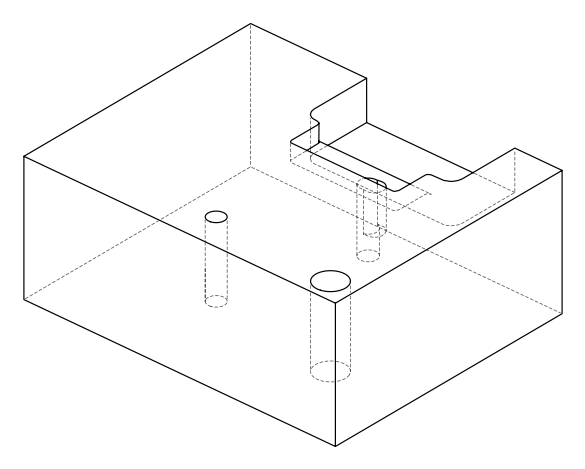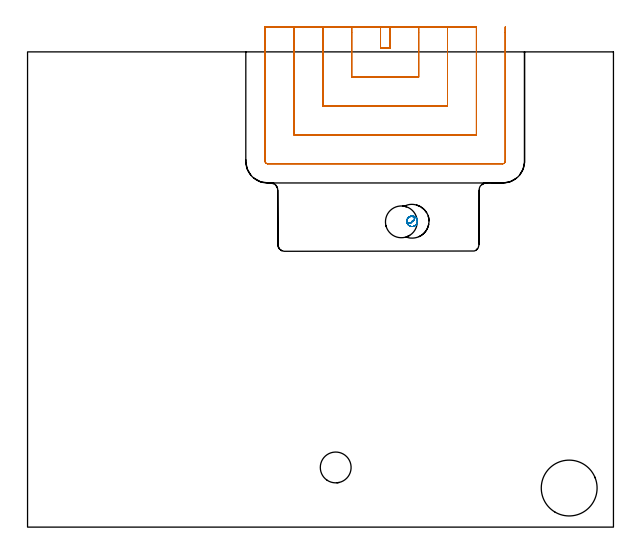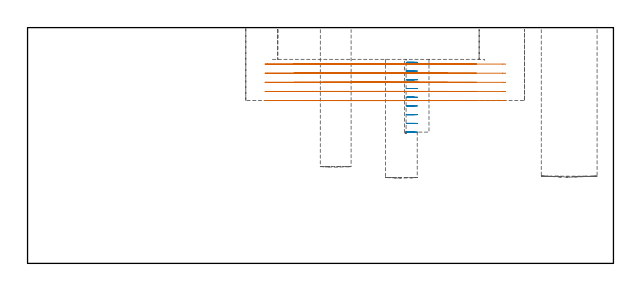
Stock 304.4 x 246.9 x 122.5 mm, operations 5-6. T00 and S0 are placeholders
(PLAN: 6 operations, 5 tool changes, 134.6 min)
(1 INDEXABLE_INSERT_DRILL_BLIND_HOLE_FROM_SOLID | STEP1POCKET | NXT0302_004 | 0.26 min | 16660 mm3)
(2 INDEXABLE_INSERT_DRILL_BLIND_HOLE_FROM_SOLID_1 | STEP1POCKET_2 | NXT0302_029 | 0.32 min | 51067 mm3)
(3 INDEXABLE_INSERT_DRILL_BLIND_HOLE_FROM_SOLID_2 | STEP1POCKET_3 | NXT0302_003 | 0.3 min | 14521 mm3)
(4 MILL_OPEN_POCKET | POCKET_OPEN | UGT0201_014 | Follow Part, ap 1.5, ae 75% | 119.77 min | 219570 mm3)
(5 MILL_SLOT | SLOT_PARTIAL_RECTANGULAR | UGT0201_094 | Follow Part, ap 5, ae 75% | 12.86 min | 209865 mm3)
(6 MILL_BLIND_HOLE_FROM_SOLID_MATERIAL | STEP1POCKET_1 | NXT0201_011 | Spiral | 1.06 min | 4065 mm3)
(TOOL NXT0302_004 | Index. Insert Drill 16.5mm [880-D1650L20-05] | D16.5 PA176 FL83 Z2)
(TOOL NXT0302_029 | Index. Insert Drill 29mm [880-D2900L32-05] | D29 PA176 FL145 Z2)
(TOOL NXT0302_003 | Index. Insert Drill 16mm [880-D1600L20-05] | D16 PA176 FL80 Z2)
(TOOL UGT0201_014 | End mill 6 mm | D6 FL24 Z4)
(TOOL UGT0201_094 | End mill 20 mm | D20 FL38 Z4)
(TOOL NXT0201_011 | ENDMILL 12mm [2P460-1200-NA 1630] | D12 FL38 Z6)
(OP 5 MILL_SLOT)
G17 G21 G94 G90
T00 M6
G54
G17 G0 G90 X183.4 Y259.9 S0 M3
G43 Z132.5 H0
Z103.55
G94 G1 Y256.9 F250.
Y248.8 F500.
X188.2
Y256.9
Y259.9 F250.
X168.4
Y256.9
Y233.8 F500.
X203.2
Y256.9
Y259.9 F250.
X153.4
Y256.9
Y218.8 F500.
X218.2
Y256.9
Y259.9 F250.
X138.4
Y256.9
Y203.8 F500.
X233.2
Y256.9
Y259.9 F250.
X123.4
Y256.9
Y190.1 F500.
G3 X124.7 Y188.8 R1.3
G1 X246.9
G3 X248.2 Y190.1 R1.3
G1 Y256.9
Y259.9 F250.
G0 X183.4 Z98.812
G1 Y256.9
Y248.8 F500.
X188.2
Y256.9
Y259.9 F250.
X168.4
Y256.9
Y233.8 F500.
X203.2
Y256.9
Y259.9 F250.
X153.4
Y256.9
Y218.8 F500.
X218.2
Y256.9
Y259.9 F250.
X138.4
Y256.9
Y203.8 F500.
X233.2
Y256.9
Y259.9 F250.
X123.4
Y256.9
Y190.1 F500.
G3 X124.7 Y188.8 R1.3
G1 X246.9
G3 X248.2 Y190.1 R1.3
G1 Y256.9
Y259.9 F250.
G0 X183.4 Z94.075
G1 Y256.9
Y248.8 F500.
X188.2
Y256.9
Y259.9 F250.
X168.4
Y256.9
Y233.8 F500.
X203.2
Y256.9
Y259.9 F250.
X153.4
Y256.9
Y218.8 F500.
X218.2
Y256.9
Y259.9 F250.
X138.4
Y256.9
Y203.8 F500.
X233.2
Y256.9
Y259.9 F250.
X123.4
Y256.9
Y190.1 F500.
G3 X124.7 Y188.8 R1.3
G1 X246.9
G3 X248.2 Y190.1 R1.3
G1 Y256.9
Y259.9 F250.
G0 X183.4 Z89.337
G1 Y256.9
Y248.8 F500.
X188.2
Y256.9
Y259.9 F250.
X168.4
Y256.9
Y233.8 F500.
X203.2
Y256.9
Y259.9 F250.
X153.4
Y256.9
Y218.8 F500.
X218.2
Y256.9
Y259.9 F250.
X138.4
Y256.9
Y203.8 F500.
X233.2
Y256.9
Y259.9 F250.
X123.4
Y256.9
Y190.1 F500.
G3 X124.7 Y188.8 R1.3
G1 X246.9
G3 X248.2 Y190.1 R1.3
G1 Y256.9
Y259.9 F250.
G0 X183.4 Z84.6
G1 Y256.9
Y248.8 F500.
X188.2
Y256.9
Y259.9 F250.
X168.4
Y256.9
Y233.8 F500.
X203.2
Y256.9
Y259.9 F250.
X153.4
Y256.9
Y218.8 F500.
X218.2
Y256.9
Y259.9 F250.
X138.4
Y256.9
Y203.8 F500.
X233.2
Y256.9
Y259.9 F250.
X123.4
Y256.9
Y190.1 F500.
G3 X124.7 Y188.8 R1.3
G1 X246.9
G3 X248.2 Y190.1 R1.3
G1 Y256.9
Y259.9 F250.
G0 Z132.5
M5
M2
(OP 6 MILL_BLIND_HOLE_FROM_SOLID_MATERIAL)
G17 G21 G94 G90
T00 M6
G54
G17 G0 G90 X199.8 Y158.9 S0 M3
G43 Z132.5 H1
Z104.467
G94 G3 X200.12 Y161.33 R1.236 F250.
X197.144 Y159.612 R2.43
X199.088 Y156.244 R2.75
X197.144 Y159.612 R-2.75
X198.116 Y157.928 R1.375
X199.8 Y158.9 R1.375
G0 Z99.933
G3 X200.12 Y161.33 R1.236
X197.144 Y159.612 R2.43
X199.088 Y156.244 R2.75
X197.144 Y159.612 R-2.75
X198.116 Y157.928 R1.375
X199.8 Y158.9 R1.375
G0 Z95.4
G3 X200.12 Y161.33 R1.236
X197.144 Y159.612 R2.43
X199.088 Y156.244 R2.75
X197.144 Y159.612 R-2.75
X198.116 Y157.928 R1.375
X199.8 Y158.9 R1.375
G0 Z90.867
G3 X200.12 Y161.33 R1.236
X197.144 Y159.612 R2.43
X199.088 Y156.244 R2.75
X197.144 Y159.612 R-2.75
X198.116 Y157.928 R1.375
X199.8 Y158.9 R1.375
G0 Z86.333
G3 X200.12 Y161.33 R1.236
X197.144 Y159.612 R2.43
X199.088 Y156.244 R2.75
X197.144 Y159.612 R-2.75
X198.116 Y157.928 R1.375
X199.8 Y158.9 R1.375
G0 Z81.8
G3 X200.12 Y161.33 R1.236
X197.144 Y159.612 R2.43
X199.088 Y156.244 R2.75
X197.144 Y159.612 R-2.75
X198.116 Y157.928 R1.375
X199.8 Y158.9 R1.375
G0 Z77.267
G3 X200.12 Y161.33 R1.236
X197.144 Y159.612 R2.43
X199.088 Y156.244 R2.75
X197.144 Y159.612 R-2.75
X198.116 Y157.928 R1.375
X199.8 Y158.9 R1.375
G0 Z72.733
G3 X200.12 Y161.33 R1.236
X197.144 Y159.612 R2.43
X199.088 Y156.244 R2.75
X197.144 Y159.612 R-2.75
X198.116 Y157.928 R1.375
X199.8 Y158.9 R1.375
G0 Z68.2
G3 X200.12 Y161.33 R1.236
X197.144 Y159.612 R2.43
X199.088 Y156.244 R2.75
X197.144 Y159.612 R-2.75
X198.116 Y157.928 R1.375
X199.8 Y158.9 R1.375
G0 Z132.5
M5
M2
